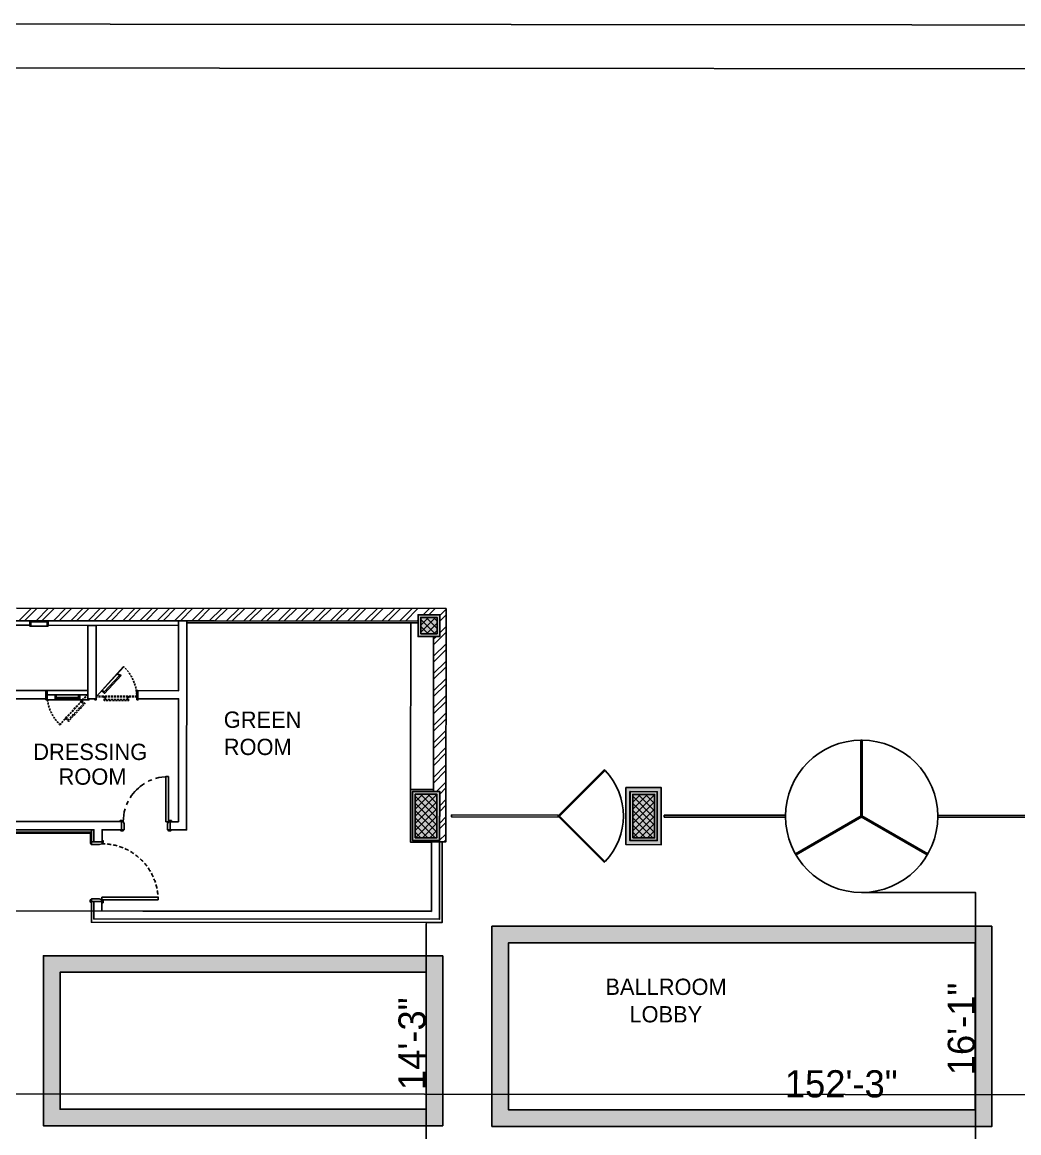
# Model space of a CAD drawing. Header units: millimetres. Extents: x -957 to 3394, y -3 to 3008.
# Drawn here: x 721 to 1442, y 2205 to 3008 of the extents above; entities that cross this region are included whole.
import ezdxf

# ---------------------------------------------------------------- set-up
doc = ezdxf.new("R2010")
doc.units = ezdxf.units.MM
for name, color, linetype in [('HATCHES', 7, 'CONTINUOUS'), ('PDF_$0$ELEVATION_5_LIGHT', 7, 'CONTINUOUS'), ('PDF_$0$GLAZING', 7, 'CONTINUOUS'), ('PDF_0', 7, 'CONTINUOUS'), ('PDF_DOOR', 7, 'CONTINUOUS'), ('PDF_DOORS_SECTION', 7, 'CONTINUOUS'), ('PDF_FRAMING-COLUMN', 7, 'CONTINUOUS'), ('PDF_FRAMING-COLUMN_HATCH', 7, 'CONTINUOUS'), ('PDF_GROUND', 7, 'CONTINUOUS'), ('PDF_HATCH_-_WALL', 7, 'CONTINUOUS'), ('PDF_I-DOOR', 7, 'CONTINUOUS'), ('PDF_I-DOOR-OPEN', 7, 'CONTINUOUS'), ('PDF_I-FURN-FIXD', 7, 'CONTINUOUS'), ('PDF_I-FURN-FREE', 7, 'CONTINUOUS'), ('PDF_I-FURN-FREE-2', 7, 'CONTINUOUS'), ('PDF_I-FURN-LINE', 7, 'CONTINUOUS'), ('PDF_I-WALL', 7, 'CONTINUOUS'), ('PDF_I-WALL-HATCH', 7, 'CONTINUOUS'), ('PDF_I-WALL-JAMB', 7, 'CONTINUOUS'), ('PDF_ID-DOOR', 7, 'CONTINUOUS'), ('PDF_ID_FINISH_LINE', 7, 'CONTINUOUS'), ('PDF_SHREM-CAD_6_CABLE', 7, 'CONTINUOUS'), ('PDF_TEMPLATE', 7, 'CONTINUOUS'), ('PDF_TEXT', 7, 'CONTINUOUS'), ('PDF_WALL', 7, 'CONTINUOUS')]:
    doc.layers.add(name, color=color, linetype=linetype)
doc.styles.add('PDF_ARIAL', font='PDF_ARIAL')

msp = doc.modelspace()

# ---------------------------------------------------------------- hatches: boundary and pattern name
at = {"layer": 'HATCHES'}
h = msp.add_hatch(color=178, dxfattribs=at)
h.paths.add_polyline_path([(1060.8, 2353.98), (1060.8, 2209.23), (1422.35, 2209.23), (1422.35, 2353.98)], flags=0)
h.paths.add_polyline_path([(1410.35, 2341.98), (1410.35, 2221.23), (1072.8, 2221.23), (1072.8, 2341.98)], flags=0)
h = msp.add_hatch(color=178, dxfattribs=at)
h.paths.add_polyline_path([(1025.35, 2332.72), (736.58, 2332.72), (736.58, 2209.68), (1025.35, 2209.68)], flags=0)
h.paths.add_polyline_path([(1013.35, 2320.72), (1013.35, 2221.68), (748.58, 2221.68), (748.58, 2320.72)], flags=0)

# ---------------------------------------------------------------- linework, layer by layer
at = {"layer": 'PDF_$0$ELEVATION_5_LIGHT'}
msp.add_circle((1328.17, 2433.55), 55.06, dxfattribs=at)
at = {"layer": 'PDF_$0$GLAZING'}
for points in [[(1328.66, 2433.55), (1328.65, 2488.61), (1327.66, 2488.61), (1327.68, 2433.55)], [(1327.93, 2433.98), (1280.25, 2406.43), (1280.74, 2405.58), (1328.42, 2433.12)], [(1327.93, 2433.12), (1375.62, 2405.61), (1376.11, 2406.46), (1328.42, 2433.98)]]:
    msp.add_lwpolyline(points, close=True, dxfattribs=at)
at = {"layer": 'PDF_0'}
msp.add_lwpolyline([(-926.17, 18.23), (-923.64, 2975.98), (3366.24, 2973.12), (3363.71, 15.38)], close=True, dxfattribs=at)
at = {"layer": 'PDF_0', "color": 7}
msp.add_lwpolyline([(1023.19, 2579.33), (1007.46, 2579.35), (1007.45, 2563.61), (1023.18, 2563.6)], close=True, dxfattribs=at)
at = {"layer": 'PDF_0'}
for points in [[(1328.13, 2378.49), (1410.59, 2378.42)], [(1410.39, 2378.22), (1410.78, 2378.61)], [(1410.58, 2378.42), (1410.42, 2187.27)], [(1013.17, 2356.54), (1013.56, 2356.93)], [(1013.37, 2355.95), (1013.22, 2186.82)], [(1024.77, 2356.72), (1013.36, 2356.73)], [(2228.57, 2231.52), (403.64, 2233.08)]]:
    msp.add_lwpolyline(points, dxfattribs=at)
at = {"layer": 'PDF_0', "color": 7}
msp.add_solid([(1023.19, 2579.33), (1007.46, 2579.35), (1023.18, 2563.6), (1007.45, 2563.61)], dxfattribs=at)
at = {"layer": 'PDF_DOOR'}
msp.add_arc((1108.42, 2433.7), 47.48, 316.29046, 43.8478, dxfattribs=at)
at = {"layer": 'PDF_DOORS_SECTION'}
for points in [[(1108.71, 2434.43), (1031.67, 2434.5), (1031.67, 2433.11), (1108.71, 2433.04)], [(1273.11, 2434.29), (1185.41, 2434.37), (1185.4, 2432.98), (1273.11, 2432.9)], [(1470.6, 2434.12), (1383.24, 2434.2), (1383.23, 2432.81), (1470.6, 2432.73)]]:
    msp.add_lwpolyline(points, close=True, dxfattribs=at)
at = {"layer": 'PDF_FRAMING-COLUMN'}
for points in [[(1007.45, 2563.62), (1023.18, 2563.6), (1023.19, 2579.33), (1007.46, 2579.35)], [(1007.45, 2563.61), (1023.18, 2563.6), (1023.19, 2579.33), (1007.46, 2579.35)], [(1009.42, 2565.58), (1021.22, 2565.57), (1021.23, 2577.37), (1009.43, 2577.38)], [(1003.39, 2416.13), (1023.05, 2416.11), (1023.08, 2451.51), (1003.42, 2451.53)], [(1160.71, 2415.99), (1180.38, 2415.98), (1180.41, 2451.37), (1160.74, 2451.39)], [(1005.36, 2418.09), (1021.09, 2418.08), (1021.12, 2449.54), (1005.38, 2449.56)], [(1162.68, 2417.96), (1178.41, 2417.95), (1178.44, 2449.41), (1162.71, 2449.42)]]:
    msp.add_lwpolyline(points, close=True, dxfattribs=at)
at = {"layer": 'PDF_FRAMING-COLUMN_HATCH'}
for points in [[(1009.42, 2571.86), (1014.95, 2577.37)], [(1009.42, 2566.64), (1020.16, 2577.37)], [(1014.64, 2565.57), (1009.42, 2570.8)], [(1009.43, 2577.07), (1009.73, 2577.38)], [(1019.86, 2565.57), (1009.43, 2576.02)], [(1021.22, 2569.42), (1013.28, 2577.37)], [(1013.57, 2565.57), (1021.22, 2573.22)], [(1021.22, 2574.64), (1018.5, 2577.37)], [(1009.43, 2565.58), (1009.42, 2565.59)], [(1018.78, 2565.57), (1021.22, 2568)], [(1005.37, 2438.82), (1016.12, 2449.55)], [(1005.37, 2433.61), (1021.12, 2449.33)], [(1005.37, 2428.39), (1021.11, 2444.11)], [(1005.38, 2449.25), (1005.69, 2449.56)], [(1005.38, 2444.04), (1010.9, 2449.55)], [(1021.1, 2432.45), (1005.38, 2448.2)], [(1021.1, 2427.24), (1005.38, 2442.98)], [(1021.11, 2437.67), (1009.24, 2449.55)], [(1021.11, 2442.88), (1014.45, 2449.55)], [(1021.12, 2448.1), (1019.67, 2449.55)], [(1162.69, 2433.47), (1178.44, 2449.19)], [(1162.69, 2428.26), (1178.43, 2443.98)], [(1162.7, 2449.12), (1163.01, 2449.42)], [(1162.7, 2443.9), (1168.23, 2449.42)], [(1162.7, 2438.69), (1173.44, 2449.41)], [(1178.42, 2432.32), (1162.7, 2448.06)], [(1178.42, 2427.1), (1162.7, 2442.85)], [(1178.43, 2437.53), (1166.56, 2449.42)], [(1178.43, 2442.75), (1171.78, 2449.42)], [(1178.44, 2447.96), (1176.99, 2449.41)], [(1005.36, 2423.18), (1021.11, 2438.9)], [(1021.09, 2422.02), (1005.37, 2437.77)], [(1162.68, 2423.04), (1178.43, 2438.76)], [(1178.41, 2421.89), (1162.7, 2437.64)], [(1019.82, 2418.08), (1005.37, 2432.56)], [(1014.6, 2418.09), (1005.37, 2427.34)], [(1005.49, 2418.09), (1021.1, 2433.68)], [(1010.7, 2418.09), (1021.1, 2428.47)], [(1177.14, 2417.95), (1162.69, 2432.42)], [(1171.93, 2417.95), (1162.69, 2427.21)], [(1162.81, 2417.96), (1178.42, 2433.55)], [(1168.02, 2417.95), (1178.42, 2428.33)], [(1009.39, 2418.09), (1005.36, 2422.13)], [(1015.92, 2418.08), (1021.09, 2423.25)], [(1166.71, 2417.96), (1162.68, 2421.99)], [(1173.24, 2417.95), (1178.41, 2423.12)]]:
    msp.add_lwpolyline(points, dxfattribs=at)
for points in [[(1007.45, 2563.61), (1023.18, 2563.6), (1007.46, 2579.35), (1023.19, 2579.33)], [(1009.42, 2565.58), (1021.22, 2565.57), (1009.43, 2577.38), (1021.23, 2577.37)], [(1003.39, 2416.13), (1023.05, 2416.11), (1003.42, 2451.53), (1023.08, 2451.51)], [(1160.71, 2415.99), (1180.38, 2415.98), (1160.74, 2451.39), (1180.41, 2451.37)], [(1005.36, 2418.09), (1021.09, 2418.08), (1005.38, 2449.56), (1021.12, 2449.54)], [(1162.68, 2417.96), (1178.41, 2417.95), (1162.71, 2449.42), (1178.44, 2449.41)]]:
    msp.add_solid(points, dxfattribs=at)
at = {"layer": 'PDF_GROUND', "color": 178}
for points in [[(1422.35, 2353.98), (1060.8, 2353.98), (1060.8, 2209.23), (1422.35, 2209.23)], [(1410.35, 2341.98), (1072.8, 2341.98), (1072.8, 2221.23), (1410.35, 2221.23)], [(1025.35, 2332.72), (736.58, 2332.72), (736.58, 2209.68), (1025.35, 2209.68)], [(1013.35, 2320.72), (748.58, 2320.72), (748.58, 2221.68), (1013.35, 2221.68)]]:
    msp.add_lwpolyline(points, close=True, dxfattribs=at)
at = {"layer": 'PDF_HATCH_-_WALL'}
for points in [[(718.77, 2575.07), (727.82, 2584.11)], [(722.94, 2575.07), (731.99, 2584.1)], [(731.28, 2575.06), (740.33, 2584.1)], [(735.45, 2575.06), (744.51, 2584.09)], [(743.8, 2575.05), (752.85, 2584.09)], [(747.97, 2575.04), (757.02, 2584.08)], [(756.31, 2575.04), (765.36, 2584.08)], [(760.48, 2575.03), (769.54, 2584.07)], [(768.82, 2575.03), (777.88, 2584.06)], [(773, 2575.02), (782.05, 2584.06)], [(781.34, 2575.02), (790.39, 2584.05)], [(785.51, 2575.01), (794.56, 2584.05)], [(793.85, 2575.01), (802.91, 2584.04)], [(798.03, 2575), (807.08, 2584.04)], [(806.37, 2574.99), (815.42, 2584.03)], [(810.54, 2574.99), (819.59, 2584.03)], [(818.88, 2574.98), (827.94, 2584.02)], [(823.06, 2574.98), (832.11, 2584.02)], [(831.4, 2574.97), (840.45, 2584.01)], [(835.57, 2574.97), (844.62, 2584.01)], [(843.91, 2574.96), (852.97, 2584)], [(848.09, 2574.96), (857.14, 2584)], [(856.43, 2574.95), (865.48, 2583.99)], [(860.6, 2574.95), (869.65, 2583.99)], [(868.94, 2574.94), (878, 2583.98)], [(873.11, 2574.94), (882.17, 2583.98)], [(881.46, 2574.93), (890.51, 2583.97)], [(885.63, 2574.93), (894.68, 2583.97)], [(893.97, 2574.92), (903.03, 2583.96)], [(898.14, 2574.92), (907.2, 2583.95)], [(906.49, 2574.91), (915.54, 2583.95)], [(910.66, 2574.91), (919.71, 2583.94)], [(919, 2574.9), (928.06, 2583.94)], [(923.17, 2574.89), (932.23, 2583.93)], [(931.52, 2574.89), (940.57, 2583.93)], [(935.69, 2574.88), (944.74, 2583.92)], [(944.03, 2574.88), (953.09, 2583.92)], [(948.2, 2574.87), (957.26, 2583.91)], [(956.55, 2574.87), (965.6, 2583.9)], [(960.72, 2574.86), (969.77, 2583.9)], [(969.06, 2574.86), (978.12, 2583.89)], [(973.23, 2574.85), (982.29, 2583.89)], [(981.58, 2574.84), (990.63, 2583.88)], [(985.75, 2574.84), (994.8, 2583.88)], [(994.09, 2574.83), (1003.15, 2583.87)], [(998.26, 2574.83), (1007.32, 2583.87)], [(1011.14, 2579.34), (1015.66, 2583.86)], [(1015.31, 2579.34), (1019.83, 2583.86)], [(1023.19, 2578.88), (1027.72, 2583.4)], [(1023.19, 2574.71), (1027.72, 2579.23)], [(1006.61, 2574.82), (1007.46, 2575.67)], [(1023.18, 2566.36), (1027.71, 2570.88)], [(1018.65, 2557.67), (1027.71, 2566.71)], [(1018.66, 2561.84), (1020.42, 2563.6)], [(1018.65, 2549.33), (1027.7, 2558.37)], [(1018.64, 2545.16), (1027.7, 2554.2)], [(1018.63, 2536.81), (1027.69, 2545.85)], [(1018.63, 2532.64), (1027.68, 2541.68)], [(1018.62, 2524.3), (1027.68, 2533.34)], [(1018.62, 2520.13), (1027.67, 2529.17)], [(1018.61, 2511.79), (1027.67, 2520.82)], [(1018.61, 2507.61), (1027.66, 2516.65)], [(1018.6, 2499.27), (1027.66, 2508.31)], [(1018.6, 2495.1), (1027.65, 2504.14)], [(1018.59, 2486.76), (1027.65, 2495.79)], [(1018.59, 2482.58), (1027.64, 2491.62)], [(1018.58, 2474.24), (1027.63, 2483.28)], [(1018.58, 2470.07), (1027.63, 2479.11)], [(1018.57, 2461.73), (1027.62, 2470.76)], [(1018.57, 2457.55), (1027.62, 2466.59)], [(1020.86, 2451.51), (1027.61, 2458.25)], [(1023.08, 2449.56), (1027.61, 2454.08)], [(1023.08, 2441.22), (1027.6, 2445.73)], [(1023.07, 2437.04), (1027.6, 2441.56)], [(1023.06, 2424.53), (1027.59, 2429.05)], [(1023.07, 2428.7), (1027.59, 2433.22)], [(1023.05, 2416.19), (1027.58, 2420.71)], [(1026.17, 2415.13), (1027.58, 2416.53)]]:
    msp.add_lwpolyline(points, dxfattribs=at)
at = {"layer": 'PDF_I-DOOR'}
for points in [[(825.14, 2429.65), (825.16, 2462.3), (826.93, 2462.3), (826.91, 2429.65)], [(778.88, 2373.22), (778.88, 2374.99), (819.39, 2374.96), (819.39, 2373.19)]]:
    msp.add_lwpolyline(points, close=True, dxfattribs=at)
at = {"layer": 'PDF_I-DOOR-OPEN'}
for points in [[(762.6, 2515.41), (761.59, 2514.34)], [(761.88, 2514.07), (762.89, 2515.15)], [(764.11, 2517.03), (763.1, 2515.95)], [(763.39, 2515.68), (764.4, 2516.76)], [(765.38, 2516.34), (764.65, 2517.03), (764.11, 2516.46), (765.55, 2515.11), (764.83, 2514.34)], [(765.62, 2518.65), (764.61, 2517.57)], [(764.9, 2517.3), (765.91, 2518.38)], [(766.16, 2514.61), (766.66, 2515.15), (765.92, 2515.84)], [(767.13, 2520.26), (766.12, 2519.19)], [(766.41, 2518.92), (767.42, 2519.99)], [(767.92, 2520.53), (768.68, 2521.34), (768.39, 2521.61), (767.63, 2520.8)], [(775.68, 2520.03), (774.58, 2520.03), (774.58, 2520.42), (775.68, 2520.42)], [(776.42, 2520.42), (777.89, 2520.42)], [(777.89, 2520.03), (776.42, 2520.03)], [(778.63, 2520.42), (780.11, 2520.42)], [(780.11, 2520.03), (778.63, 2520.03)], [(780.47, 2519.02), (780.48, 2520.02), (781.26, 2520.02), (781.26, 2518.06), (782.32, 2518.06)], [(781.21, 2517.27), (780.47, 2517.27), (780.47, 2518.28)], [(780.84, 2520.42), (782.32, 2520.42)], [(782.32, 2520.02), (780.84, 2520.02)], [(783.42, 2517.27), (781.95, 2517.27)], [(783.06, 2520.42), (784.53, 2520.42)], [(784.53, 2520.02), (783.06, 2520.02)], [(783.06, 2518.06), (784.53, 2518.05)], [(785.64, 2517.27), (784.16, 2517.27)], [(785.27, 2520.42), (786.74, 2520.41)], [(786.74, 2520.02), (785.27, 2520.02)], [(785.27, 2518.05), (786.74, 2518.05)], [(787.85, 2517.27), (786.37, 2517.27)], [(787.48, 2520.41), (788.96, 2520.41)], [(788.96, 2520.02), (787.48, 2520.02)], [(787.48, 2518.05), (788.95, 2518.05)], [(790.06, 2517.26), (788.59, 2517.26)], [(789.69, 2520.41), (791.17, 2520.41)], [(791.17, 2520.02), (789.69, 2520.02)], [(789.69, 2518.05), (791.17, 2518.05)], [(792.27, 2517.26), (790.8, 2517.26)], [(791.9, 2518.05), (793.38, 2518.05)], [(791.91, 2520.41), (793.38, 2520.41)], [(793.38, 2520.02), (791.91, 2520.02)], [(794.48, 2517.26), (793.01, 2517.26)], [(794.12, 2520.41), (795.59, 2520.41)], [(795.59, 2520.02), (794.12, 2520.02)], [(794.12, 2518.05), (795.59, 2518.05)], [(796.7, 2517.26), (795.22, 2517.26)], [(796.33, 2520.41), (797.81, 2520.41)], [(797.81, 2520.02), (796.33, 2520.02)], [(796.33, 2518.04), (797.39, 2518.04), (797.39, 2520.01), (798.17, 2520.01), (798.17, 2519)], [(798.17, 2518.26), (798.17, 2517.26), (797.43, 2517.26)], [(798.54, 2520.41), (800.02, 2520.41)], [(800.02, 2520.01), (798.54, 2520.02)], [(800.76, 2520.41), (802.23, 2520.41)], [(802.23, 2520.01), (800.76, 2520.01)], [(802.97, 2520.41), (804.07, 2520.41), (804.07, 2520.01), (802.97, 2520.01)], [(755.04, 2507.34), (754.04, 2506.26)], [(754.32, 2505.99), (755.33, 2507.07)], [(756.55, 2508.95), (755.55, 2507.87)], [(755.83, 2507.61), (756.84, 2508.68)], [(758.07, 2510.57), (757.06, 2509.49)], [(758.28, 2507.34), (757.27, 2506.26)], [(757.35, 2509.22), (758.35, 2510.3)], [(759.58, 2512.18), (758.57, 2511.11)], [(758.6, 2506.53), (759.61, 2507.61)], [(759.79, 2508.95), (758.78, 2507.88)], [(758.86, 2510.84), (759.86, 2511.91)], [(761.09, 2513.8), (760.08, 2512.72)], [(760.11, 2508.15), (761.12, 2509.22)], [(761.3, 2510.57), (760.29, 2509.49)], [(760.37, 2512.45), (761.37, 2513.53)], [(761.63, 2509.76), (762.63, 2510.84)], [(762.81, 2512.19), (761.81, 2511.11)], [(763.14, 2511.38), (764.14, 2512.46)], [(764.32, 2513.8), (763.32, 2512.73)], [(764.65, 2513), (765.65, 2514.07)], [(749, 2500.87), (748.24, 2500.06), (748.53, 2499.79), (749.29, 2500.6)], [(750.51, 2502.49), (749.5, 2501.41)], [(749.79, 2501.14), (750.8, 2502.22)], [(752.02, 2504.1), (751.01, 2503.03)], [(751.3, 2502.76), (752.31, 2503.83)], [(753.53, 2505.72), (752.52, 2504.64)], [(755.26, 2504.1), (754.54, 2503.33), (753.1, 2504.67), (752.56, 2504.1), (753.3, 2503.41)], [(752.81, 2504.37), (753.82, 2505.45)], [(753.84, 2502.91), (754.58, 2502.22), (755.08, 2502.76)], [(755.58, 2503.3), (756.59, 2504.38)], [(756.77, 2505.72), (755.76, 2504.64)], [(757.09, 2504.91), (758.1, 2505.99)]]:
    msp.add_lwpolyline(points, dxfattribs=at)
for points in [[(1142.67, 2466.59), (1109.27, 2433.25), (1108.71, 2433.8), (1142.11, 2467.15)], [(1142.61, 2400.83), (1109.27, 2434.23), (1108.71, 2433.67), (1142.06, 2400.27)]]:
    msp.add_lwpolyline(points, close=True, dxfattribs=at)
for centre, radius, start, end in [((773.55, 2519.49), 30.59, 45.39987, 46.96646), ((773.69, 2519.64), 30.38, 41.2217, 44.00281), ((773.72, 2519.66), 30.35, 37.04588, 39.83058), ((773.72, 2519.66), 30.35, 32.87449, 35.6588), ((773.71, 2519.65), 30.37, 28.70084, 31.48361), ((773.7, 2519.64), 30.38, 24.52783, 27.30956), ((773.68, 2519.64), 30.4, 20.3547, 23.13426), ((773.74, 2519.66), 30.33, 16.17884, 18.96468), ((773.73, 2519.65), 30.34, 12.00755, 14.79264), ((773.67, 2519.64), 30.4, 7.83483, 10.61444), ((773.67, 2519.64), 30.41, 3.66041, 6.43964), ((769.47, 2521.72), 30.29, 179.91826, 181.50028), ((769.53, 2521.72), 30.35, 182.88872, 185.67351), ((769.58, 2521.72), 30.4, 187.06198, 189.84213), ((769.52, 2521.71), 30.34, 191.2322, 194.01778), ((773.5, 2519.64), 30.58, 0.69907, 2.26641), ((769.62, 2521.74), 30.44, 195.41183, 198.18764), ((769.46, 2521.68), 30.28, 199.57792, 202.36884), ((769.55, 2521.72), 30.37, 203.75681, 206.53925), ((769.57, 2521.73), 30.39, 207.93007, 210.71071), ((769.62, 2521.76), 30.46, 212.10759, 214.88229), ((769.6, 2521.75), 30.43, 216.27716, 219.05409), ((769.6, 2521.76), 30.43, 220.45173, 223.22867), ((769.57, 2521.73), 30.4, 224.62429, 226.2009), ((826.91, 2429.63), 32.66, 111.66394, 116.83811), ((826.91, 2429.65), 32.64, 89.98155, 106.48606), ((826.91, 2429.65), 32.64, 122.01727, 147.90423), ((826.9, 2429.65), 32.64, 153.0817, 158.25986), ((826.91, 2429.65), 32.64, 163.43596, 179.93935), ((778.85, 2373.22), 40.52, 86.62652, 89.91334), ((778.85, 2373.17), 40.56, 80.38094, 84.54748), ((778.85, 2373.14), 40.59, 74.13557, 78.2998), ((778.85, 2373.16), 40.58, 67.88758, 72.05283), ((778.86, 2373.17), 40.56, 61.63875, 65.80574), ((778.84, 2373.13), 40.61, 55.393, 59.55504), ((778.86, 2373.16), 40.56, 49.143, 53.30949), ((778.86, 2373.16), 40.57, 42.89535, 47.06103), ((778.88, 2373.18), 40.54, 36.64674, 40.81598), ((778.85, 2373.15), 40.59, 30.40152, 34.56585), ((778.85, 2373.15), 40.58, 24.15208, 28.317), ((778.84, 2373.15), 40.59, 17.90713, 22.07083), ((778.86, 2373.15), 40.57, 11.65762, 15.82292), ((778.83, 2373.15), 40.6, 5.41094, 9.57381), ((778.78, 2373.15), 40.65, 0.04825, 3.3244)]:
    msp.add_arc(centre, radius, start, end, dxfattribs=at)
at = {"layer": 'PDF_I-FURN-FIXD'}
for points in [[(738.39, 2517.83), (738.4, 2524.51), (739.18, 2524.51), (739.18, 2517.83)], [(804.07, 2517.77), (804.08, 2524.46), (804.86, 2524.46), (804.86, 2517.77)], [(704.39, 2423.86), (771.25, 2423.81), (771.25, 2422.04), (704.39, 2422.09)], [(773.02, 2423.8), (773.02, 2415.11), (771.25, 2415.11), (771.25, 2423.81)]]:
    msp.add_lwpolyline(points, close=True, dxfattribs=at)
msp.add_lwpolyline([(1018.56, 2451.51), (1003.42, 2451.52), (1003.39, 2416.12), (1017.15, 2416.12), (1017.15, 2414.74), (1002.01, 2414.75), (1002.04, 2452.9), (1018.56, 2452.88)], dxfattribs=at)
at = {"layer": 'PDF_I-FURN-FREE'}
msp.add_lwpolyline([(740.01, 2571.12), (740.01, 2575.05), (726.64, 2575.06), (726.64, 2571.13)], close=True, dxfattribs=at)
msp.add_lwpolyline([(739.22, 2571.12), (739.23, 2574.27), (727.43, 2574.28), (727.42, 2571.13)], dxfattribs=at)
at = {"layer": 'PDF_I-FURN-FREE-2'}
msp.add_lwpolyline([(738.4, 2524.51), (768.68, 2524.49), (768.67, 2517.8), (738.39, 2517.83)], close=True, dxfattribs=at)
at = {"layer": 'PDF_I-FURN-LINE'}
msp.add_lwpolyline([(770.46, 2415.11), (770.47, 2421.25), (705.18, 2421.31), (705.17, 2415.37)], dxfattribs=at)
at = {"layer": 'PDF_I-WALL'}
for points in [[(714.84, 2571.73), (714.8, 2524.53), (738.4, 2524.51), (738.39, 2518.61), (702.7, 2518.64), (702.73, 2552.07), (712.46, 2552.07), (712.48, 2571.73)], [(712.48, 2571.73), (726.64, 2571.72), (726.64, 2575.06), (712.48, 2575.08)], [(834.3, 2571.63), (740.01, 2571.71), (740.01, 2575.05), (834.31, 2574.97)], [(774.62, 2571.68), (774.57, 2517.8), (773.79, 2517.8), (773.79, 2518.58), (769.46, 2518.59), (769.46, 2517.8), (768.67, 2517.8), (768.72, 2571.68)], [(840.21, 2574.97), (834.31, 2574.97), (834.26, 2524.43), (804.86, 2524.46), (804.86, 2518.56), (834.26, 2518.53), (834.22, 2475.26), (834.22, 2469.36), (834.18, 2429.65), (828.28, 2429.66), (828.28, 2423.76), (840.08, 2423.75)], [(840.21, 2574.97), (1007.46, 2574.82), (1007.46, 2573.44), (840.2, 2573.58)], [(1018.56, 2452.88), (1002.04, 2452.9), (1002.15, 2573.44), (1007.46, 2573.44), (1007.45, 2563.61), (1018.66, 2563.6)], [(1003.42, 2451.53), (1023.08, 2451.51), (1023.05, 2416.11), (1003.39, 2416.13)], [(1157.74, 2454.34), (1183.31, 2454.32), (1183.27, 2413.02), (1157.71, 2413.05)], [(792.88, 2429.69), (792.88, 2423.79), (778.92, 2423.8), (778.92, 2415.11), (773.02, 2415.11), (773.02, 2423.8), (702.62, 2423.86), (702.63, 2429.76)], [(772.93, 2371.85), (778.88, 2371.84), (778.87, 2365.19), (1017.11, 2364.99), (1017.15, 2416.12), (1023.05, 2416.11), (1023.01, 2359.08), (772.92, 2359.3)]]:
    msp.add_lwpolyline(points, close=True, dxfattribs=at)
at = {"layer": 'PDF_I-WALL-HATCH'}
for points in [[(1157.74, 2454.34), (1183.31, 2454.32), (1157.71, 2413.05), (1183.27, 2413.02)], [(1180.53, 2415.82), (1160.55, 2415.84), (1180.56, 2451.53), (1160.58, 2451.55)]]:
    msp.add_solid(points, dxfattribs=at)
at = {"layer": 'PDF_I-WALL-JAMB'}
for points in [[(793.87, 2429.69), (791.7, 2429.69), (792.1, 2430.47), (793.48, 2430.47)], [(792.88, 2423.79), (794.85, 2423.79), (794.85, 2428.11), (794.26, 2429.69), (792.88, 2429.69)], [(828.28, 2423.76), (826.31, 2423.76), (826.31, 2428.08), (826.91, 2429.66), (828.28, 2429.66)], [(827.3, 2429.66), (829.46, 2429.66), (829.07, 2430.44), (827.69, 2430.44)], [(794.45, 2423.79), (792.29, 2423.79), (792.68, 2423), (794.06, 2423)], [(826.7, 2423.76), (828.87, 2423.76), (828.47, 2422.97), (827.1, 2422.97)], [(771.25, 2413.54), (771.25, 2415.7), (770.46, 2415.31), (770.46, 2413.93)], [(771.25, 2415.11), (771.25, 2413.15), (776.95, 2413.14), (778.92, 2413.73), (778.92, 2415.11)], [(778.92, 2414.12), (778.92, 2416.29), (779.7, 2415.89), (779.7, 2414.52)], [(771.21, 2373.42), (771.21, 2371.26), (770.42, 2371.65), (770.42, 2373.03)], [(771.21, 2371.85), (771.21, 2373.82), (776.91, 2373.81), (778.88, 2373.22), (778.88, 2371.84)], [(778.88, 2372.83), (778.88, 2370.66), (779.67, 2371.06), (779.67, 2372.43)]]:
    msp.add_lwpolyline(points, close=True, dxfattribs=at)
at = {"layer": 'PDF_ID-DOOR'}
for points in [[(794.72, 2541.58), (774.58, 2520.03), (794.43, 2541.85)], [(779.14, 2524.91), (780.58, 2523.57), (791.59, 2535.35), (790.15, 2536.69), (792.7, 2535.39), (780.62, 2522.46), (778.6, 2524.34)], [(739.18, 2521.37), (768.68, 2521.34), (739.18, 2521.76)]]:
    msp.add_lwpolyline(points, dxfattribs=at)
msp.add_lwpolyline([(761.99, 2521.35), (761.99, 2519.38), (745.87, 2519.39), (745.87, 2521.35), (745.08, 2521.36), (745.08, 2518.6), (762.78, 2518.59), (762.78, 2521.35)], close=True, dxfattribs=at)
at = {"layer": 'PDF_ID_FINISH_LINE'}
msp.add_lwpolyline([(772.93, 2371.85), (771.21, 2371.85), (771.2, 2356.94), (1024.77, 2356.72), (1024.82, 2415.13)], dxfattribs=at)
at = {"layer": 'PDF_SHREM-CAD_6_CABLE'}
msp.add_lwpolyline([(390.78, 2365.52), (1017.11, 2364.79), (1017.15, 2414.93), (1023.05, 2415.13), (1023.05, 2416.11), (1023.09, 2451.51), (1018.56, 2451.51), (1018.66, 2563.6), (1007.45, 2563.61), (1007.46, 2574.82), (712.48, 2575.08)], dxfattribs=at)
at = {"layer": 'PDF_TEMPLATE'}
msp.add_lwpolyline([(-954.85, 3007.97), (3394.04, 3004.31), (3391.47, -2.9), (-957.42, 0.77)], close=True, dxfattribs=at)
at = {"layer": 'PDF_WALL'}
for points in [[(717.01, 2584.12), (1027.72, 2583.85), (1027.58, 2415.13), (1023.05, 2415.13), (1023.09, 2451.51), (1018.56, 2451.51), (1018.66, 2563.6), (1023.18, 2563.6), (1023.19, 2579.33), (1007.46, 2579.35), (1007.46, 2574.82)], [(1007.46, 2574.82), (712.48, 2575.07)]]:
    msp.add_lwpolyline(points, dxfattribs=at)
msp.add_lwpolyline([(1160.69, 2451.39), (1180.36, 2451.37), (1180.33, 2415.98), (1160.66, 2415.99)], close=True, dxfattribs=at)

# ---------------------------------------------------------------- texts
at = {"layer": 'PDF_TEXT', "attachment_point": 7, "style": 'PDF_ARIAL'}
for s, insert, char_height, width, rotation in [('GREEN ROOM', (866.94, 2477.72), 11.799, 97.9978, 359.951), ('DRESSING', (729.18, 2474.17), 11.799, 72.1054, 359.951), ('ROOM', (747.5, 2456.24), 11.799, 39.3302, 359.951), ('BALLROOM', (1142.89, 2304.2), 11.799, 79.9715, 359.951), ('16\'-1"', (1410.39, 2246.22), 19.665, 67.7353, 89.951), ('14\'-3"', (1013.17, 2235.54), 19.665, 74.2904, 89.951), ('LOBBY', (1160.27, 2284.32), 11.799, 48.5073, 359.951), ('152\'-3"', (1272.62, 2229.97), 19.665, 87.4004, 359.951)]:
    msp.add_mtext(s, dxfattribs=dict(at, insert=insert, char_height=char_height, width=width, rotation=rotation))

doc.saveas('drawing.dxf')
